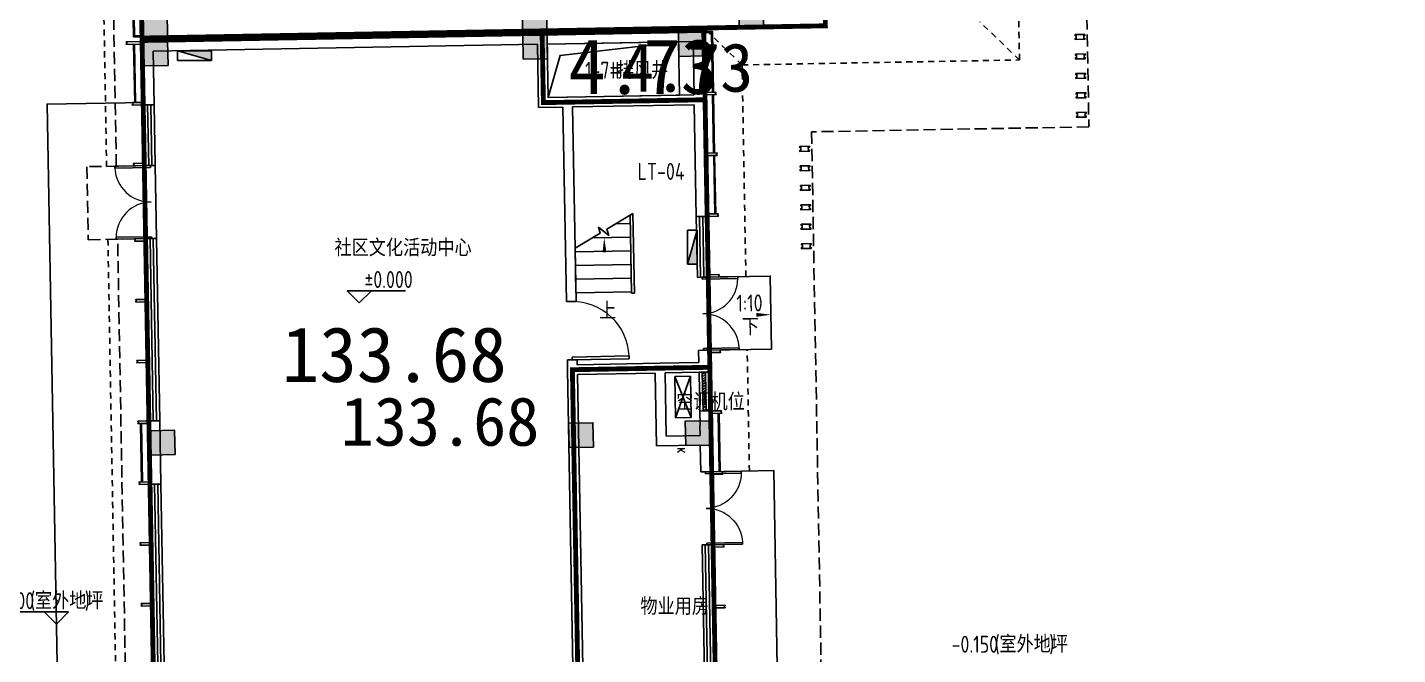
# Model space of a CAD drawing. Extents: x 512858 to 514372, y -232486 to -231710.
# Drawn here: x 513174.14 to 513202.3, y -231760.26 to -231747.37 of the extents above; entities that cross this region are included whole.
import ezdxf

# ---------------------------------------------------------------- set-up
doc = ezdxf.new("R2010")
doc.units = 0
doc.header["$LTSCALE"] = 1000
for name, pattern in [('CACHE2', [0.1875, 0.125, -0.0625]), ('CONTINOUS', [0]), ('DASH', [0.35, 0.25, -0.1])]:
    doc.linetypes.add(name, pattern=pattern)
doc.layers.get('0').update_dxf_attribs({"color": 252})
for name, color, linetype in [('$面积结果', 7, 'Continuous'), ('6#-造型-1F（实施版）金属型材-METAL-S', 253, 'Continuous'), ('6#-造型-1F（实施版）门窗', 253, 'Continuous'), ('A-ANNO-100-DIM-E', 253, 'Continuous'), ('A-ANNO-100-SYMB', 253, 'Continuous'), ('A-ANNO-100-TXT', 252, 'Continuous'), ('A-ANNO-50-SYMB', 252, 'Continuous'), ('A-DOOR', 252, 'Continuous'), ('A-HOLE-E', 253, 'Continuous'), ('A-METAL-E', 253, 'Continuous'), ('A-STAIR', 252, 'Continuous'), ('A-STONE-S', 253, 'Continuous'), ('A-STR-CONC-C', 253, 'Continuous'), ('A-WALL-S', 252, 'Continuous'), ('A-WINDOW', 253, 'Continuous'), ('A-散水-建筑', 253, 'CACHE2'), ('AA-家具', 253, 'DASH'), ('PUB_HATCH', 252, 'Continuous'), ('看线', 253, 'Continuous'), ('立面轮廓', 253, 'Continuous'), ('面积-免计容-配电房-1', 79, 'Continuous')]:
    doc.layers.add(name, color=color, linetype=linetype)
for name, color, linetype, lineweight in [('P-FIRE-FH', 252, 'Continuous', 25), ('面积-免计容-物业附属用房-1', 18, 'Continuous', 0), ('面积-计容-住宅-1', 1, 'Continuous', 0), ('面积-计容-社区文化活动中心-1', 30, 'Continuous', 0)]:
    doc.layers.add(name, color=color, linetype=linetype, lineweight=lineweight)
doc.styles.add('DIM_FONT', font='SIMPLEX', dxfattribs={"width": 0.7, "bigfont": 'GBCBIG'})
doc.styles.add('dw', font='simhei.ttf')
doc.styles.add('TYDG_02', font='TSSDENG.shx', dxfattribs={"width": 0.8, "bigfont": 'hztxt.shx'})

# ---------------------------------------------------------------- blocks, each defined once
blk = doc.blocks.new('1新159_FZH')
blk.add_lwpolyline([(-0.5, -0.5), (0.5, -0.5), (0.5, 0.5), (-0.5, 0.5)], close=True)
at = {"layer": 'PUB_HATCH'}
blk.add_solid([(-0.5, -0.5), (0.5, -0.5), (-0.5, 0.5), (0.5, 0.5)], dxfattribs=at)
blk = doc.blocks.new('1新177zz')
at = {"layer": 'A-STR-CONC-C'}
for p, xscale, yscale, zscale, rotation in [((-15929, 6050, 0), 400.0000000051514, 499.9999999770662, 499.9999999770662, 5.1359821e-09), ((-8129, 6050, 0), 399.9999999825959, 500.0000000362052, 500.0000000362052, 359.9999999965148), ((-3629, 6050, 0), 400.0000000172004, 500, 500, 6.003096e-10), ((871, 6050, 0), 399.9999999560532, 499.9999999998836, 499.9999999998836, 359.999999999283), ((-15929, 0, 0), 400.0000000253785, 500.000000017928, 500.000000017928, 2.001032e-09), ((-8129, 0, 0), 399.9999999827705, 499.9999999803258, 499.9999999803258, 359.9999999994998), ((-3629, 0, 0), 400.0000000171131, 499.9999999997672, 499.9999999997672, 3.835311e-10), ((871, 0, 0), 400.0000000169093, 500, 500, 2.334537e-10), ((-15879, -6150, 0), 499.9999999999709, 499.9999999999709, 499.9999999999709, 2.66804e-11), ((-8079, -6150, 0), 500, 500, 500, 1.33402e-11), ((-3629, -6150, 0), 499.9999999999709, 499.9999999999709, 499.9999999999709, 359.9999999999866), ((821, -6150, 0), 500.0000000000291, 500.0000000000291, 500.0000000000291, 1.33402e-11), ((-15879, -14450, 0), 500.0000000000291, 500.0000000000291, 500.0000000000291, 1.33402e-11), ((-8079, -14450, 0), 500.0000000000582, 500.0000000000582, 500.0000000000582, 2.66804e-11), ((-3629, -14450, 0), 500, 500, 500, 1.33402e-11), ((-8079, -15050, 0), 500.0000000000291, 500.0000000000291, 500.0000000000291, 1.33402e-11), ((-4879, -15050, 0), 499.9999999999709, 499.9999999999709, 499.9999999999709, 359.9999999999866), ((-15879, -23050, 0), 499.9999999999709, 499.9999999999709, 499.9999999999709, 2.66804e-11), ((-7279, -23050, 0), 499.9999999999127, 499.9999999999127, 499.9999999999127, 1.33402e-11)]:
    blk.add_blockref('1新159_FZH', p, dxfattribs=dict(at, xscale=xscale, yscale=yscale, zscale=zscale, rotation=rotation))
for p, xscale, yscale, zscale in [((-15879, -15050, 0), 500.0000000000291, 500.0000000000291, 500.0000000000291), ((-4879, -23050, 0), 500, 500, 500)]:
    blk.add_blockref('1新159_FZH', p, dxfattribs=dict(at, xscale=xscale, yscale=yscale, zscale=zscale))
blk = doc.blocks.new('1新77A$C3B0876DE')
at = {"layer": '看线', "linetype": 'DASH', "elevation": 0}
for points in [[(-64970, 36642), (-65256, 52539), (-22844, 53299), (-22591, 39201), (-45007, 38800), (-44821, 28501), (-50521, 28399), (-50310, 16590), (1502, 16590), (1502, 2100), (-798, 2100), (-798, -700), (-2650, -700)], [(-64811, 27693), (-64938, 34842)], [(-64414, 27700), (-65414, 27682), (-65387, 26182), (-64387, 26200)], [(-64515, 11146), (-64784, 26193)]]:
    blk.add_lwpolyline(points, dxfattribs=at)
blk = doc.blocks.new('1新09$TwtSys$00000434')
for p, q in [((-0.5, 0.5), (-0.5, -0.5)), ((-0.5, -0.5), (0.5, 0.5)), ((0.5, 0.5), (-0.5, 0.5)), ((0.5, -0.5), (0.5, 0.5)), ((-0.5, -0.5), (0.5, -0.5))]:
    blk.add_line(p, q)
blk.add_solid([(0.5, -0.5), (0.5, 0.5), (-0.5, -0.5)])
blk = doc.blocks.new('1新89A$C71297C34')
at = {"layer": 'P-FIRE-FH', "xscale": -700, "yscale": 200, "zscale": 700}
for p, rotation in [((-63206, 29966, 0), 180), ((-52969, 26026, 0), 90)]:
    blk.add_blockref('1新09$TwtSys$00000434', p, dxfattribs=dict(at, rotation=rotation))
blk = doc.blocks.new('1新174ss')
at = {"layer": 'A-散水-建筑'}
for points in [[(-151478, -983947), (-151556, -979597), (-145854, -979495), (-146003, -971196)], [(-164680, -978192), (-164618, -981682)], [(-151556, -979597), (-152369, -978812)], [(-145854, -979495), (-146668, -978710)], [(-164591, -983181), (-164321, -998229)], [(-151406, -987946), (-151451, -985446)]]:
    blk.add_lwpolyline(points, dxfattribs=at)
blk = doc.blocks.new('1新170gthegsffsf')
at = {"layer": '6#-造型-1F（实施版）金属型材-METAL-S'}
blk.add_lwpolyline([(2575456, -483476), (2575446, -483476), (2575446, -483466), (2575416, -483466), (2575416, -483476), (2575406, -483476), (2575406, -483226), (2575456, -483226)], close=True, dxfattribs=at)
blk = doc.blocks.new('1新88A$C6F092640')
at = {"layer": '6#-造型-1F（实施版）金属型材-METAL-S'}
for p, q in [((-64607, 30247, 0), (-64257, 30253, 0)), ((-64606, 30237, 0), (-64607, 30247, 0)), ((-64596, 30237, 0), (-64606, 30237, 0)), ((-64606, 30197, 0), (-64606, 30207, 0)), ((-64606, 30207, 0), (-64596, 30207, 0)), ((-64256, 30203, 0), (-64606, 30197, 0)), ((-64596, 30207, 0), (-64596, 30237, 0)), ((-64257, 30253, 0), (-64256, 30203, 0))]:
    blk.add_line(p, q, dxfattribs=at)
at = {"layer": '6#-造型-1F（实施版）金属型材-METAL-S', "elevation": 0}
for points in [[(-45105, 30397), (-44905, 30401), (-44904, 30381), (-44927, 30380), (-44926, 30320), (-44903, 30321), (-44903, 30301), (-45103, 30297), (-45103, 30317), (-45080, 30317), (-45081, 30377), (-45104, 30377)], [(-45098, 29997), (-44898, 30001), (-44897, 29981), (-44920, 29980), (-44919, 29920), (-44896, 29921), (-44896, 29901), (-45096, 29897), (-45096, 29917), (-45073, 29917), (-45074, 29977), (-45097, 29977)], [(-45090, 29597), (-44890, 29601), (-44890, 29581), (-44913, 29580), (-44912, 29520), (-44889, 29521), (-44889, 29501), (-45089, 29497), (-45089, 29517), (-45066, 29518), (-45067, 29578), (-45090, 29577)], [(-45083, 29197), (-44883, 29201), (-44883, 29181), (-44906, 29180), (-44905, 29120), (-44882, 29121), (-44881, 29101), (-45081, 29097), (-45082, 29117), (-45059, 29118), (-45060, 29178), (-45083, 29177)], [(-45076, 28797), (-44876, 28801), (-44876, 28781), (-44899, 28780), (-44898, 28720), (-44875, 28721), (-44874, 28701), (-45074, 28697), (-45075, 28717), (-45052, 28718), (-45053, 28778), (-45076, 28777)], [(-50766, 28097), (-50566, 28101), (-50565, 28081), (-50588, 28081), (-50587, 28021), (-50564, 28021), (-50564, 28001), (-50764, 27997), (-50764, 28017), (-50741, 28018), (-50742, 28078), (-50765, 28077)], [(-50758, 27698), (-50558, 27701), (-50558, 27681), (-50581, 27681), (-50580, 27621), (-50557, 27621), (-50557, 27601), (-50757, 27598), (-50757, 27618), (-50734, 27618), (-50735, 27678), (-50758, 27678)], [(-50751, 27298), (-50551, 27301), (-50551, 27281), (-50574, 27281), (-50573, 27221), (-50550, 27221), (-50550, 27201), (-50749, 27198), (-50750, 27218), (-50727, 27218), (-50728, 27278), (-50751, 27278)], [(-50744, 26898), (-50544, 26901), (-50544, 26881), (-50567, 26881), (-50566, 26821), (-50543, 26821), (-50542, 26801), (-50742, 26798), (-50743, 26818), (-50720, 26818), (-50721, 26878), (-50744, 26878)], [(-50737, 26498), (-50537, 26501), (-50537, 26481), (-50560, 26481), (-50559, 26421), (-50536, 26421), (-50535, 26401), (-50735, 26398), (-50736, 26418), (-50712, 26418), (-50714, 26478), (-50737, 26478)], [(-50730, 26098), (-50530, 26101), (-50529, 26081), (-50553, 26081), (-50551, 26021), (-50528, 26021), (-50528, 26001), (-50728, 25998), (-50728, 26018), (-50705, 26018), (-50706, 26078), (-50729, 26078)]]:
    blk.add_lwpolyline(points, close=True, dxfattribs=at)
at = {"layer": 'A-STONE-S', "elevation": 0}
for points in [[(-64339, 34852), (-64539, 34849), (-64458, 30350), (-64258, 30353)], [(-64339, 34832), (-64519, 34829), (-64439, 30370), (-64259, 30373)], [(-52758, 30459), (-52558, 30463), (-52536, 29213)], [(-52758, 30439), (-52578, 30443), (-52556, 29213)], [(-64434, 29000), (-64456, 30200)], [(-64414, 29000), (-64436, 30200)], [(-52555, 29163), (-52534, 27963)], [(-52535, 29163), (-52514, 27963)], [(-52533, 27913), (-52511, 26713)], [(-52513, 27913), (-52491, 26714)], [(-52418, 21414), (-52438, 22613)], [(-52398, 21414), (-52418, 22614)], [(-64294, 21201), (-64316, 22401)], [(-64274, 21202), (-64296, 22401)]]:
    blk.add_lwpolyline(points, dxfattribs=at)
at = {"layer": '6#-造型-1F（实施版）门窗'}
for p, rotation in [((-489900, -2554464, 0), 91.02306929197735), ((372779, 2612652, 0), 271.0264325228436), ((-489877, -2555714, 0), 91.02306929197735), ((372802, 2611403, 0), 271.0264325228436), ((-489855, -2556963, 0), 91.02306929197735), ((372829, 2609853, 0), 271.0264325228436), ((-489833, -2558213, 0), 91.02306929197735), ((372852, 2608603, 0), 271.0264325228436), ((372874, 2607353, 0), 271.0264325228436), ((-489805, -2559763, 0), 91.02306929197735), ((-489783, -2561013, 0), 91.02306929197735), ((372896, 2606104, 0), 271.0264325228436), ((-489763, -2562263, 0), 91.02306929197735), ((372919, 2604854, 0), 271.0264325228436), ((372941, 2603604, 0), 271.0264325228436), ((-489736, -2563762, 0), 91.02306929197735), ((372964, 2602354, 0), 271.0264325228436), ((-489713, -2565012, 0), 91.02306929197735)]:
    blk.add_blockref('1新170gthegsffsf', p, dxfattribs=dict(at, rotation=rotation))
blk = doc.blocks.new('1新03$DorLib2D$00000001')
for p, q in [((0.45, 0.975), (0.5, 0.975)), ((0.45, 0), (0.45, 0.975)), ((0.5, 0), (0.5, 0.975)), ((0.5, 0), (0.45, 0))]:
    blk.add_line(p, q)
at = {"lineweight": 13}
blk.add_arc((0.475, 0), 0.975, 91.4693, 180, dxfattribs=at)
blk = doc.blocks.new('1新04$DorLib2D$00000002')
for p, q in [((-0.5, 0), (-0.5, 0.4875)), ((-0.475, 0.4875), (-0.5, 0.4875)), ((-0.475, 0), (-0.475, 0.4875)), ((0.475, 0), (0.475, 0.4875)), ((0.475, 0.4875), (0.5, 0.4875)), ((0.5, 0), (0.5, 0.4875)), ((-0.5, 0), (-0.475, 0)), ((0.5, 0), (0.475, 0))]:
    blk.add_line(p, q)
at = {"lineweight": 13}
for centre, start, end in [((-0.4875, 0), 0, 88.53072), ((0.4875, 0), 91.46928, 180)]:
    blk.add_arc(centre, 0.4875, start, end, dxfattribs=at)
blk = doc.blocks.new('1新10$WINLIB2D$00000001')
at = {"color": 0}
for points in [[(-0.5, 0.5), (-0.5, -0.5)], [(-0.5, 0.5), (0.5, 0.5)], [(0.5, -0.5), (0.5, 0.5)], [(0.5, 0.1667), (-0.5, 0.1667)], [(0.5, -0.1667), (-0.5, -0.1667)], [(-0.5, -0.5), (0.5, -0.5)]]:
    blk.add_lwpolyline(points, dxfattribs=at)
blk = doc.blocks.new('1新11$WINLIB2D$00000039')
at = {"color": 0}
for points in [[(-0.5, 0.5), (-0.5, -0.5)], [(0.5, 0.5), (-0.5, 0.5)], [(0.5, -0.5), (0.5, 0.5)], [(-0.5, 0.167), (0.5, 0.167)], [(-0.452, -0.167), (-0.5, 0.084)], [(-0.384, -0.167), (-0.448, 0.167)], [(-0.316, -0.167), (-0.38, 0.167)], [(-0.248, -0.167), (-0.312, 0.167)], [(-0.18, -0.167), (-0.244, 0.167)], [(-0.112, -0.167), (-0.176, 0.167)], [(-0.044, -0.167), (-0.108, 0.167)], [(0.024, -0.167), (-0.04, 0.167)], [(0.092, -0.167), (0.028, 0.167)], [(0.16, -0.167), (0.096, 0.167)], [(0.228, -0.167), (0.164, 0.167)], [(0.296, -0.167), (0.232, 0.167)], [(0.364, -0.167), (0.3, 0.167)], [(0.432, -0.167), (0.368, 0.167)], [(0.5, -0.167), (0.436, 0.167)], [(-0.5, -0.167), (0.5, -0.167)], [(0.5, -0.5), (-0.5, -0.5)]]:
    blk.add_lwpolyline(points, dxfattribs=at)

msp = doc.modelspace()

# ---------------------------------------------------------------- linework, layer by layer
at = {"color": 252}
msp.add_lwpolyline([(513176.52, -231747.557), (513176.522, -231747.657)], dxfattribs=at)
at = {"layer": 'A-ANNO-100-DIM-E', "color": 252}
for p, q in [((513180.96, -231753.029), (513180.71, -231752.779)), ((513180.71, -231752.779), (513181.91, -231752.779)), ((513180.96, -231753.029), (513181.21, -231752.779)), ((513174.986, -231759.381), (513173.336, -231759.381)), ((513174.736, -231759.631), (513174.486, -231759.381)), ((513174.736, -231759.631), (513174.986, -231759.381))]:
    msp.add_line(p, q, dxfattribs=at)
at = {"layer": 'A-ANNO-100-SYMB', "color": 252}
msp.add_lwpolyline([(513188.477, -231753.285, 0, 0, 0), (513189.425, -231753.27, 0, 0.08, 0), (513189.125, -231753.275, 0, 0, 0)], format="xyseb", dxfattribs=at)
at = {"layer": 'A-ANNO-50-SYMB', "color": 252}
msp.add_lwpolyline([(513186.018, -231752.948, 0, 0, 0), (513185.996, -231751.688, 0, 0.08, 0), (513186.001, -231751.988, 0, 0, 0)], format="xyseb", dxfattribs=at)
at = {"layer": 'A-DOOR', "color": 252}
for p, q in [((513176.595, -231751.707), (513176.568, -231750.207)), ((513188.111, -231752.501), (513188.137, -231754)), ((513188.18, -231756.5), (513188.207, -231758))]:
    msp.add_line(p, q, dxfattribs=at)
at = {"layer": 'A-HOLE-E', "color": 252}
msp.add_lwpolyline([(513187.543, -231748.76), (513187.524, -231747.66), (513184.824, -231747.709), (513184.844, -231748.809)], close=True, dxfattribs=at)
msp.add_lwpolyline([(513187.524, -231747.66), (513185.089, -231747.941), (513184.844, -231748.809)], dxfattribs=at)
at = {"layer": 'A-STAIR', "color": 252}
for p, q in [((513186.233, -231751.404), (513186.531, -231751.399)), ((513186.587, -231751.191), (513186.528, -231751.227)), ((513185.753, -231751.693), (513186.536, -231751.679)), ((513185.416, -231752.819), (513185.399, -231751.906)), ((513185.401, -231751.979), (513186.541, -231751.959)), ((513185.406, -231752.259), (513186.546, -231752.239)), ((513185.411, -231752.539), (513186.551, -231752.519)), ((513185.416, -231752.819), (513186.556, -231752.799)), ((513186.556, -231752.829), (513186.616, -231752.827))]:
    msp.add_line(p, q, dxfattribs=at)
for points in [[(513239.379, -231778.011), (513239.379, -231780.011), (513175.101, -231780.011), (513174.545, -231748.943), (513176.544, -231748.907)], [(513186.587, -231751.191), (513186.053, -231751.512), (513186.09, -231751.642), (513185.881, -231751.473), (513185.916, -231751.595), (513185.399, -231751.906)], [(513186.556, -231752.829), (513186.528, -231751.227)], [(513186.616, -231752.827), (513186.587, -231751.191)], [(513188.111, -231752.501), (513189.41, -231752.477), (513189.437, -231753.977), (513188.137, -231754)], [(513236.679, -231763.511), (513236.679, -231760.511), (513189.554, -231760.511), (513189.482, -231756.477), (513188.18, -231756.5)]]:
    msp.add_lwpolyline(points, dxfattribs=at)
at = {"layer": 'A-WALL-S', "color": 252}
for p, q in [((513176.52, -231747.557), (513176.44, -231743.058)), ((513190.516, -231747.307), (513176.52, -231747.557)), ((513188.02, -231747.451), (513184.721, -231747.511)), ((513188.02, -231747.451), (513188.045, -231748.851)), ((513184.721, -231747.511), (513176.522, -231747.657)), ((513176.545, -231748.957), (513176.522, -231747.657)), ((513184.624, -231747.712), (513176.726, -231747.854)), ((513184.648, -231749.012), (513184.624, -231747.712)), ((513187.824, -231747.655), (513184.824, -231747.709)), ((513184.844, -231748.809), (513184.824, -231747.709)), ((513187.824, -231747.655), (513187.843, -231748.755)), ((513176.745, -231748.954), (513176.726, -231747.854)), ((513185.244, -231748.801), (513184.844, -231748.809)), ((513187.843, -231748.755), (513185.244, -231748.801)), ((513188.045, -231748.851), (513188.088, -231751.251)), ((513185.147, -231749.003), (513184.648, -231749.012)), ((513185.219, -231753.003), (513185.147, -231749.003)), ((513187.847, -231748.955), (513185.347, -231749)), ((513185.419, -231752.999), (513185.347, -231749)), ((513187.847, -231748.955), (513187.888, -231751.254)), ((513176.595, -231751.706), (513176.568, -231750.207)), ((513176.794, -231751.702), (513176.768, -231750.203)), ((513185.244, -231754.402), (513185.241, -231754.202)), ((513185.442, -231754.299), (513185.441, -231754.199)), ((513187.142, -231754.268), (513187.942, -231754.254)), ((513187.937, -231754.004), (513187.942, -231754.254)), ((513188.137, -231754), (513188.144, -231754.35)), ((513185.362, -231761.001), (513185.244, -231754.402)), ((513185.442, -231754.299), (513187.142, -231754.268)), ((513185.446, -231754.499), (513187.046, -231754.47)), ((513185.564, -231761.098), (513185.446, -231754.499)), ((513187.046, -231754.47), (513187.073, -231755.97)), ((513187.246, -231754.466), (513187.946, -231754.454)), ((513187.246, -231754.466), (513187.269, -231755.766)), ((513187.946, -231754.454), (513187.946, -231754.454)), ((513188.144, -231754.35), (513188.146, -231754.45)), ((513187.96, -231755.254), (513187.965, -231755.554)), ((513188.16, -231755.25), (513188.165, -231755.55)), ((513176.685, -231756.756), (513176.662, -231755.456)), ((513176.885, -231756.752), (513176.862, -231755.453)), ((513187.963, -231755.554), (513187.967, -231755.754)), ((513187.965, -231755.554), (513187.963, -231755.554)), ((513188.163, -231755.55), (513188.168, -231755.85)), ((513188.163, -231755.55), (513188.165, -231755.55)), ((513187.967, -231755.754), (513187.269, -231755.766)), ((513188.168, -231755.85), (513188.18, -231756.5)), ((513187.97, -231755.954), (513187.073, -231755.97)), ((513187.97, -231755.954), (513187.98, -231756.504))]:
    msp.add_line(p, q, dxfattribs=at)
for points in [[(513176.545, -231748.957), (513176.745, -231748.954)], [(513176.568, -231750.207), (513176.768, -231750.203)], [(513188.088, -231751.251), (513187.888, -231751.254)], [(513176.595, -231751.706), (513176.794, -231751.702)], [(513188.111, -231752.501), (513187.911, -231752.504)], [(513185.219, -231753.003), (513185.419, -231752.999)], [(513185.241, -231754.202), (513185.441, -231754.199)], [(513188.137, -231754), (513187.937, -231754.004)], [(513188.146, -231754.45), (513187.946, -231754.454)], [(513188.16, -231755.25), (513187.96, -231755.254)], [(513176.662, -231755.456), (513176.862, -231755.453)], [(513188.18, -231756.5), (513187.98, -231756.504)], [(513176.685, -231756.756), (513176.885, -231756.752)], [(513188.207, -231758), (513188.007, -231758.003)]]:
    msp.add_lwpolyline(points, dxfattribs=at)
at = {"layer": 'AA-家具', "color": 252}
for p, q in [((513187.462, -231755.389), (513187.767, -231754.534)), ((513187.447, -231754.539), (513187.782, -231755.383))]:
    msp.add_line(p, q, dxfattribs=at)
at = {"layer": 'AA-家具', "color": 252, "elevation": 0}
msp.add_lwpolyline([(513187.782, -231755.383), (513187.767, -231754.534), (513187.447, -231754.539), (513187.462, -231755.389)], close=True, dxfattribs=at)
at = {"layer": '面积-免计容-物业附属用房-1', "ltscale": 0.005, "const_width": 0.1}
msp.add_lwpolyline([(513190.729, -231763.486), (513188.33, -231763.486), (513188.167, -231754.352), (513185.342, -231754.402), (513185.462, -231761.101), (513185.462, -231761.101), (513185.507, -231763.613), (513185.729, -231763.613), (513185.729, -231773.013), (513187.729, -231773.013), (513187.729, -231770.313), (513188.029, -231770.313), (513188.029, -231767.913), (513190.729, -231767.913)], close=True, dxfattribs=at)
at = {"layer": '面积-免计容-配电房-1', "color": 79, "ltscale": 0.005, "const_width": 0.1}
msp.add_lwpolyline([(513190.411, -231739.934), (513193.61, -231739.877), (513193.592, -231738.852), (513184.268, -231739.019), (513184.141, -231738.896), (513176.342, -231739.036), (513176.496, -231747.585), (513190.542, -231747.333)], close=True, dxfattribs=at)
at = {"layer": '面积-计容-住宅-1', "const_width": 0.1}
msp.add_lwpolyline([(513188.043, -231747.428), (513184.72, -231747.488), (513184.746, -231748.912), (513188.069, -231748.853)], close=True, dxfattribs=at)
at = {"layer": '面积-计容-社区文化活动中心-1', "ltscale": 3, "const_width": 0.1}
msp.add_lwpolyline([(513185.342, -231754.402), (513188.167, -231754.352), (513188.069, -231748.853), (513184.746, -231748.912), (513184.72, -231747.488), (513176.497, -231747.635), (513176.741, -231761.257), (513185.462, -231761.101)], close=True, dxfattribs=at)

# ---------------------------------------------------------------- block references
at = {"color": 252, "xscale": 0.001, "yscale": 0.001, "zscale": 0.001}
for name, p in [('1新77A$C3B0876DE', (513240.779, -231777.911)), ('1新174ss', (513340.386, -230768.54)), ('1新89A$C71297C34', (513240.779, -231777.911))]:
    msp.add_blockref(name, p, dxfattribs=at)
at = {"layer": 'A-DOOR', "color": 252, "zscale": 0.2}
for name, p, xscale, yscale, rotation in [('1新04$DorLib2D$00000002', (513176.681, -231750.955), 1.5, 1.5, 91.02643249803421), ('1新04$DorLib2D$00000002', (513188.024, -231753.252), 1.5, 1.5, 271.0264324980039), ('1新03$DorLib2D$00000001', (513185.33, -231753.601), -1.2, -1.2, 91.02643249803329), ('1新04$DorLib2D$00000002', (513188.094, -231757.252), -1.5, 1.5, 271.0230692919794)]:
    msp.add_blockref(name, p, dxfattribs=dict(at, xscale=xscale, yscale=yscale, rotation=rotation))
at = {"layer": 'A-METAL-E', "color": 252, "xscale": 0.001, "yscale": 0.001, "zscale": 0.001}
msp.add_blockref('1新88A$C6F092640', (513240.779, -231777.911), dxfattribs=at)
at = {"layer": 'A-WINDOW', "color": 252, "zscale": 0.2}
for name, p, xscale, yscale, rotation in [('1新10$WINLIB2D$00000001', (513176.656, -231749.58), 1.25, -0.2, 91.02643249803421), ('1新10$WINLIB2D$00000001', (513187.999, -231751.878), 1.25, 0.2, 271.0264324980039), ('1新10$WINLIB2D$00000001', (513176.728, -231753.579), -3.751139228307988, -0.2, 91.02643249803415), ('1新11$WINLIB2D$00000039', (513188.053, -231754.852), 0.7999999999999999, 0.2, 271.0264324980344), ('1新10$WINLIB2D$00000001', (513176.818, -231758.604), 3.699999999957814, -0.2, 91.02643249803421), ('1新10$WINLIB2D$00000001', (513188.141, -231759.901), 3.800000000000001, 0.2, 271.0230692919794)]:
    msp.add_blockref(name, p, dxfattribs=dict(at, xscale=xscale, yscale=yscale, rotation=rotation))
at = {"layer": '立面轮廓', "color": 252, "xscale": 0.001, "yscale": 0.001, "zscale": 0.001, "rotation": 1.026432498032617}
msp.add_blockref('1新177zz', (513192.383, -231732.571), dxfattribs=at)

# ---------------------------------------------------------------- texts
at = {"layer": '$面积结果', "color": 1, "style": 'dw'}
msp.add_text('4.73', height=1.1331, dxfattribs=at).set_placement((513185.258, -231748.735))
at = {"layer": '$面积结果', "color": 30, "style": 'dw'}
msp.add_text('133.68', height=1.1331, dxfattribs=at).set_placement((513179.369, -231754.654))
at = {"color": 252, "linetype": 'CONTINOUS', "style": 'DIM_FONT', "text_generation_flag": 4, "width": 0.8}
msp.add_text('K', height=0.151, rotation=270.7941, dxfattribs=at).set_placement((513187.653, -231756.001))
at = {"layer": 'A-ANNO-100-DIM-E', "color": 252, "style": 'TYDG_02', "width": 0.8}
for s, p in [('%%P0.000', (513181.068, -231752.723)), ('-0.100', (513173.336, -231759.325)), ('(', (513174.2, -231759.325)), (')', (513175.32, -231759.325)), ('-0.150', (513193.137, -231760.22)), ('(', (513194.026, -231760.22)), (')', (513195.146, -231760.22))]:
    msp.add_text(s, height=0.35, dxfattribs=at).set_placement(p)
at = {"layer": 'A-ANNO-100-DIM-E', "color": 252, "style": 'TYDG_02'}
for p in [(513174.294, -231759.325), (513194.119, -231760.22)]:
    msp.add_text('室外地坪', height=0.3526, dxfattribs=at).set_placement(p)
at = {"layer": 'A-ANNO-100-SYMB', "color": 252, "style": 'TYDG_02', "width": 0.8}
msp.add_text('1:10', height=0.35, rotation=0.8837, dxfattribs=at).set_placement((513188.716, -231753.211))
at = {"layer": 'A-ANNO-100-SYMB', "color": 252, "style": 'TYDG_02'}
msp.add_text('下', height=0.353, rotation=0.8837, dxfattribs=at).set_placement((513188.829, -231753.699))
at = {"layer": 'A-ANNO-100-TXT', "color": 252, "style": 'TYDG_02'}
for s, p in [('排风井', (513186.255, -231748.423)), ('社区文化活动中心', (513180.451, -231752.073)), ('空调机位', (513187.477, -231755.238)), ('物业用房', (513186.74, -231759.444))]:
    msp.add_text(s, height=0.3526, dxfattribs=at).set_placement(p)
at = {"layer": 'A-ANNO-100-TXT', "color": 252, "style": 'TYDG_02', "width": 0.8}
for s, p in [('1-7#', (513185.602, -231748.423)), ('LT-04', (513186.681, -231750.501))]:
    msp.add_text(s, height=0.35, dxfattribs=at).set_placement(p)
at = {"layer": 'A-ANNO-50-SYMB', "color": 252, "style": 'TYDG_02'}
msp.add_text('上', height=0.353, dxfattribs=at).set_placement((513185.891, -231753.368))
at = {"layer": '面积-计容-住宅-1', "style": 'dw'}
msp.add_text('4.73', height=1, dxfattribs=at).set_placement((513186.339, -231748.688))
at = {"layer": '面积-计容-社区文化活动中心-1', "ltscale": 3, "style": 'dw'}
msp.add_text('133.68', height=1, dxfattribs=at).set_placement((513180.581, -231755.964))

doc.saveas('drawing.dxf')
